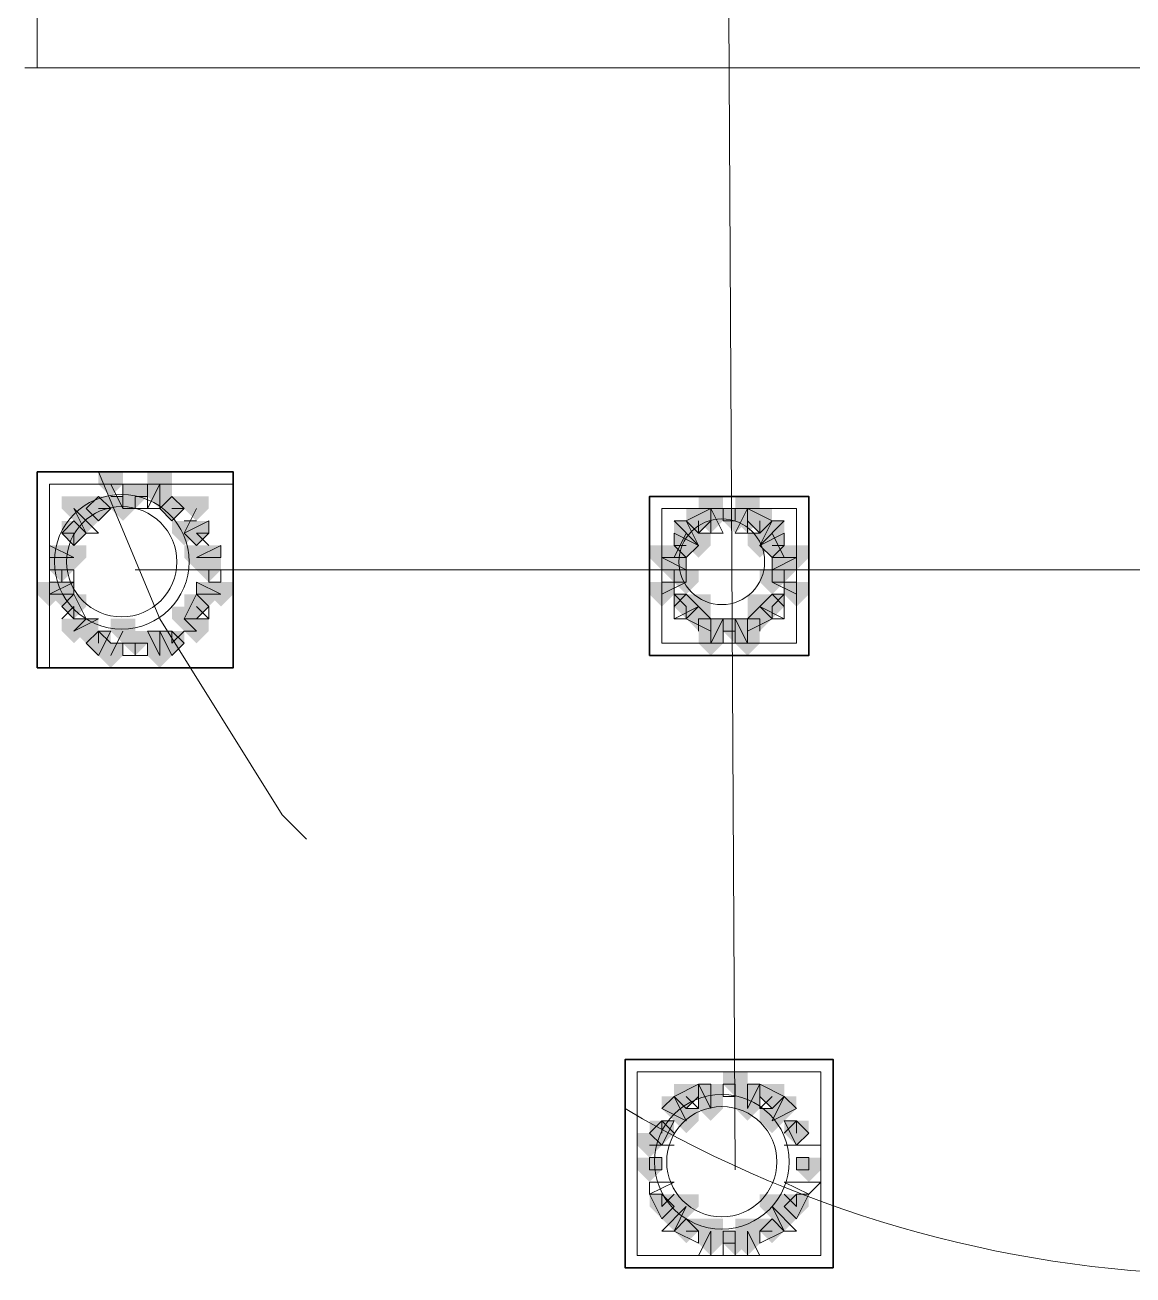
# Model space of a CAD drawing. Header units: millimetres. Extents: x 2315 to 4619, y 1334 to 1897.
# Drawn here: x 3718.02 to 3723.54, y 1548.68 to 1554.92 of the extents above; entities that cross this region are included whole.
import ezdxf

# ---------------------------------------------------------------- set-up
doc = ezdxf.new("R2010")
doc.units = ezdxf.units.MM
for name, color, linetype, true_color in [('PDF_10', 7, 'Continuous', 0x00b85c), ('PDF_AXIS', 7, 'Continuous', 0x00b85c), ('PDF_柱构件', 7, 'Continuous', 0x00b85c), ('PDF_转运站初步方案', 7, 'Continuous', 0x00b85c)]:
    doc.layers.add(name, color=color, linetype=linetype, true_color=true_color)
doc.layers.add('PDF_中心线层', color=1, linetype='Continuous')
doc.layers.add('PDF_粗实线层', color=7, linetype='Continuous')

msp = doc.modelspace()

# ---------------------------------------------------------------- hatches: boundary and pattern name
at = {"layer": 'PDF_10', "transparency": 33554559}
for points in [[(3718.5673, 1552.6298), (3718.5062, 1552.6298), (3718.5062, 1552.5687), (3718.5673, 1552.5076), (3718.6283, 1552.5687), (3718.6283, 1552.6298)], [(3718.5673, 1552.6298), (3718.5062, 1552.6298), (3718.5062, 1552.5687), (3718.5673, 1552.5076), (3718.6283, 1552.5687), (3718.6283, 1552.6298)], [(3718.384, 1552.5687), (3718.3229, 1552.5687), (3718.3229, 1552.5076), (3718.384, 1552.4466), (3718.4451, 1552.5076), (3718.4451, 1552.5687)], [(3718.384, 1552.5687), (3718.3229, 1552.5687), (3718.3229, 1552.5076), (3718.384, 1552.4466), (3718.4451, 1552.5076), (3718.4451, 1552.5687)], [(3718.384, 1552.5687), (3718.3229, 1552.5687), (3718.3229, 1552.5076), (3718.384, 1552.4466), (3718.4451, 1552.5076), (3718.4451, 1552.5687)], [(3718.7505, 1552.5687), (3718.6894, 1552.5687), (3718.6894, 1552.5076), (3718.7505, 1552.4466), (3718.8116, 1552.5076), (3718.8116, 1552.5687)], [(3718.7505, 1552.5687), (3718.6894, 1552.5687), (3718.6894, 1552.5076), (3718.7505, 1552.4466), (3718.8116, 1552.5076), (3718.8116, 1552.5687)], [(3718.7505, 1552.5687), (3718.6894, 1552.5687), (3718.6894, 1552.5076), (3718.7505, 1552.4466), (3718.8116, 1552.5076), (3718.8116, 1552.5687)], [(3721.377, 1552.5076), (3721.3159, 1552.5076), (3721.3159, 1552.4466), (3721.377, 1552.3855), (3721.4381, 1552.4466), (3721.4381, 1552.5076)], [(3721.377, 1552.5076), (3721.3159, 1552.5076), (3721.3159, 1552.4466), (3721.377, 1552.3855), (3721.4381, 1552.4466), (3721.4381, 1552.5076)], [(3721.5602, 1552.5076), (3721.4992, 1552.5076), (3721.4992, 1552.4466), (3721.5602, 1552.3855), (3721.6213, 1552.4466), (3721.6213, 1552.5076)], [(3721.5602, 1552.5076), (3721.4992, 1552.5076), (3721.4992, 1552.4466), (3721.5602, 1552.3855), (3721.6213, 1552.4466), (3721.6213, 1552.5076)], [(3721.6824, 1552.5076), (3721.6213, 1552.5076), (3721.6213, 1552.4466), (3721.6824, 1552.3855), (3721.7435, 1552.4466), (3721.7435, 1552.5076)], [(3721.6824, 1552.5076), (3721.6213, 1552.5076), (3721.6213, 1552.4466), (3721.6824, 1552.3855), (3721.7435, 1552.4466), (3721.7435, 1552.5076)], [(3718.2619, 1552.4466), (3718.2008, 1552.4466), (3718.2008, 1552.3855), (3718.2619, 1552.3244), (3718.3229, 1552.3855), (3718.3229, 1552.4466)], [(3718.2619, 1552.4466), (3718.2008, 1552.4466), (3718.2008, 1552.3855), (3718.2619, 1552.3244), (3718.3229, 1552.3855), (3718.3229, 1552.4466)], [(3718.8727, 1552.4466), (3718.8116, 1552.4466), (3718.8116, 1552.3855), (3718.8727, 1552.3244), (3718.9337, 1552.3855), (3718.9337, 1552.4466)], [(3718.8727, 1552.4466), (3718.8116, 1552.4466), (3718.8116, 1552.3855), (3718.8727, 1552.3244), (3718.9337, 1552.3855), (3718.9337, 1552.4466)], [(3721.3159, 1552.3855), (3721.2548, 1552.3855), (3721.2548, 1552.3244), (3721.3159, 1552.2633), (3721.377, 1552.3244), (3721.377, 1552.3855)], [(3721.3159, 1552.3855), (3721.2548, 1552.3855), (3721.2548, 1552.3244), (3721.3159, 1552.2633), (3721.377, 1552.3244), (3721.377, 1552.3855)], [(3721.7435, 1552.3855), (3721.6824, 1552.3855), (3721.6824, 1552.3244), (3721.7435, 1552.2633), (3721.8046, 1552.3244), (3721.8046, 1552.3855)], [(3721.7435, 1552.3855), (3721.6824, 1552.3855), (3721.6824, 1552.3244), (3721.7435, 1552.2633), (3721.8046, 1552.3244), (3721.8046, 1552.3855)], [(3718.2008, 1552.2633), (3718.1397, 1552.2633), (3718.1397, 1552.2022), (3718.2008, 1552.1412), (3718.2619, 1552.2022), (3718.2619, 1552.2633)], [(3718.2008, 1552.2633), (3718.1397, 1552.2633), (3718.1397, 1552.2022), (3718.2008, 1552.1412), (3718.2619, 1552.2022), (3718.2619, 1552.2633)], [(3718.2008, 1552.2633), (3718.1397, 1552.2633), (3718.1397, 1552.2022), (3718.2008, 1552.1412), (3718.2619, 1552.2022), (3718.2619, 1552.2633)], [(3718.9337, 1552.2633), (3718.8727, 1552.2633), (3718.8727, 1552.2022), (3718.9337, 1552.1412), (3718.9948, 1552.2022), (3718.9948, 1552.2633)], [(3718.9337, 1552.2633), (3718.8727, 1552.2633), (3718.8727, 1552.2022), (3718.9337, 1552.1412), (3718.9948, 1552.2022), (3718.9948, 1552.2633)], [(3721.2548, 1552.2633), (3721.1938, 1552.2633), (3721.1938, 1552.2022), (3721.2548, 1552.1412), (3721.3159, 1552.2022), (3721.3159, 1552.2633)], [(3721.2548, 1552.2633), (3721.1938, 1552.2633), (3721.1938, 1552.2022), (3721.2548, 1552.1412), (3721.3159, 1552.2022), (3721.3159, 1552.2633)], [(3721.2548, 1552.2633), (3721.1938, 1552.2633), (3721.1938, 1552.2022), (3721.2548, 1552.1412), (3721.3159, 1552.2022), (3721.3159, 1552.2633)], [(3721.8046, 1552.2633), (3721.7435, 1552.2633), (3721.7435, 1552.2022), (3721.8046, 1552.1412), (3721.8656, 1552.2022), (3721.8656, 1552.2633)], [(3721.8046, 1552.2633), (3721.7435, 1552.2633), (3721.7435, 1552.2022), (3721.8046, 1552.1412), (3721.8656, 1552.2022), (3721.8656, 1552.2633)], [(3721.8046, 1552.2633), (3721.7435, 1552.2633), (3721.7435, 1552.2022), (3721.8046, 1552.1412), (3721.8656, 1552.2022), (3721.8656, 1552.2633)], [(3718.2619, 1552.0801), (3718.2008, 1552.0801), (3718.2008, 1552.019), (3718.2619, 1551.9579), (3718.3229, 1552.019), (3718.3229, 1552.0801)], [(3718.2619, 1552.0801), (3718.2008, 1552.0801), (3718.2008, 1552.019), (3718.2619, 1551.9579), (3718.3229, 1552.019), (3718.3229, 1552.0801)], [(3718.8727, 1552.0801), (3718.8116, 1552.0801), (3718.8116, 1552.019), (3718.8727, 1551.9579), (3718.9337, 1552.019), (3718.9337, 1552.0801)], [(3718.8727, 1552.0801), (3718.8116, 1552.0801), (3718.8116, 1552.019), (3718.8727, 1551.9579), (3718.9337, 1552.019), (3718.9337, 1552.0801)], [(3721.3159, 1552.0801), (3721.2548, 1552.0801), (3721.2548, 1552.019), (3721.3159, 1551.9579), (3721.377, 1552.019), (3721.377, 1552.0801)], [(3721.3159, 1552.0801), (3721.2548, 1552.0801), (3721.2548, 1552.019), (3721.3159, 1551.9579), (3721.377, 1552.019), (3721.377, 1552.0801)], [(3721.7435, 1552.0801), (3721.6824, 1552.0801), (3721.6824, 1552.019), (3721.7435, 1551.9579), (3721.8046, 1552.019), (3721.8046, 1552.0801)], [(3721.7435, 1552.0801), (3721.6824, 1552.0801), (3721.6824, 1552.019), (3721.7435, 1551.9579), (3721.8046, 1552.019), (3721.8046, 1552.0801)], [(3721.377, 1552.019), (3721.3159, 1552.019), (3721.3159, 1551.9579), (3721.377, 1551.8968), (3721.4381, 1551.9579), (3721.4381, 1552.019)], [(3721.377, 1552.019), (3721.3159, 1552.019), (3721.3159, 1551.9579), (3721.377, 1551.8968), (3721.4381, 1551.9579), (3721.4381, 1552.019)], [(3721.6824, 1552.019), (3721.6213, 1552.019), (3721.6213, 1551.9579), (3721.6824, 1551.8968), (3721.7435, 1551.9579), (3721.7435, 1552.019)], [(3721.6824, 1552.019), (3721.6213, 1552.019), (3721.6213, 1551.9579), (3721.6824, 1551.8968), (3721.7435, 1551.9579), (3721.7435, 1552.019)], [(3721.5602, 1551.9579), (3721.4992, 1551.9579), (3721.4992, 1551.8968), (3721.5602, 1551.8357), (3721.6213, 1551.8968), (3721.6213, 1551.9579)], [(3721.5602, 1551.9579), (3721.4992, 1551.9579), (3721.4992, 1551.8968), (3721.5602, 1551.8357), (3721.6213, 1551.8968), (3721.6213, 1551.9579)], [(3718.384, 1551.8968), (3718.3229, 1551.8968), (3718.3229, 1551.8357), (3718.384, 1551.7747), (3718.4451, 1551.8357), (3718.4451, 1551.8968)], [(3718.384, 1551.8968), (3718.3229, 1551.8968), (3718.3229, 1551.8357), (3718.384, 1551.7747), (3718.4451, 1551.8357), (3718.4451, 1551.8968)], [(3718.5673, 1551.8968), (3718.5062, 1551.8968), (3718.5062, 1551.8357), (3718.5673, 1551.7747), (3718.6283, 1551.8357), (3718.6283, 1551.8968)], [(3718.5673, 1551.8968), (3718.5062, 1551.8968), (3718.5062, 1551.8357), (3718.5673, 1551.7747), (3718.6283, 1551.8357), (3718.6283, 1551.8968)], [(3718.7505, 1551.8968), (3718.6894, 1551.8968), (3718.6894, 1551.8357), (3718.7505, 1551.7747), (3718.8116, 1551.8357), (3718.8116, 1551.8968)], [(3718.7505, 1551.8968), (3718.6894, 1551.8968), (3718.6894, 1551.8357), (3718.7505, 1551.7747), (3718.8116, 1551.8357), (3718.8116, 1551.8968)], [(3721.5602, 1549.6979), (3721.4992, 1549.6979), (3721.4992, 1549.6368), (3721.5602, 1549.5757), (3721.6213, 1549.6368), (3721.6213, 1549.6979)], [(3721.5602, 1549.6979), (3721.4992, 1549.6979), (3721.4992, 1549.6368), (3721.5602, 1549.5757), (3721.6213, 1549.6368), (3721.6213, 1549.6979)], [(3721.3159, 1549.6368), (3721.2548, 1549.6368), (3721.2548, 1549.5757), (3721.3159, 1549.5147), (3721.377, 1549.5757), (3721.377, 1549.6368)], [(3721.3159, 1549.6368), (3721.2548, 1549.6368), (3721.2548, 1549.5757), (3721.3159, 1549.5147), (3721.377, 1549.5757), (3721.377, 1549.6368)], [(3721.7435, 1549.6368), (3721.6824, 1549.6368), (3721.6824, 1549.5757), (3721.7435, 1549.5147), (3721.8046, 1549.5757), (3721.8046, 1549.6368)], [(3721.7435, 1549.6368), (3721.6824, 1549.6368), (3721.6824, 1549.5757), (3721.7435, 1549.5147), (3721.8046, 1549.5757), (3721.8046, 1549.6368)], [(3721.1938, 1549.4536), (3721.1327, 1549.4536), (3721.1327, 1549.3925), (3721.1938, 1549.3314), (3721.2548, 1549.3925), (3721.2548, 1549.4536)], [(3721.1938, 1549.4536), (3721.1327, 1549.4536), (3721.1327, 1549.3925), (3721.1938, 1549.3314), (3721.2548, 1549.3925), (3721.2548, 1549.4536)], [(3721.8656, 1549.4536), (3721.8046, 1549.4536), (3721.8046, 1549.3925), (3721.8656, 1549.3314), (3721.9267, 1549.3925), (3721.9267, 1549.4536)], [(3721.8656, 1549.4536), (3721.8046, 1549.4536), (3721.8046, 1549.3925), (3721.8656, 1549.3314), (3721.9267, 1549.3925), (3721.9267, 1549.4536)], [(3721.1327, 1549.2703), (3721.0716, 1549.2703), (3721.0716, 1549.2093), (3721.1327, 1549.1482), (3721.1938, 1549.2093), (3721.1938, 1549.2703)], [(3721.1327, 1549.2703), (3721.0716, 1549.2703), (3721.0716, 1549.2093), (3721.1327, 1549.1482), (3721.1938, 1549.2093), (3721.1938, 1549.2703)], [(3721.9267, 1549.2703), (3721.8656, 1549.2703), (3721.8656, 1549.2093), (3721.9267, 1549.1482), (3721.9878, 1549.2093), (3721.9878, 1549.2703)], [(3721.9267, 1549.2703), (3721.8656, 1549.2703), (3721.8656, 1549.2093), (3721.9267, 1549.1482), (3721.9878, 1549.2093), (3721.9878, 1549.2703)], [(3721.1938, 1549.0871), (3721.1327, 1549.0871), (3721.1327, 1549.026), (3721.1938, 1548.9649), (3721.2548, 1549.026), (3721.2548, 1549.0871)], [(3721.1938, 1549.0871), (3721.1327, 1549.0871), (3721.1327, 1549.026), (3721.1938, 1548.9649), (3721.2548, 1549.026), (3721.2548, 1549.0871)], [(3721.8656, 1549.0871), (3721.8046, 1549.0871), (3721.8046, 1549.026), (3721.8656, 1548.9649), (3721.9267, 1549.026), (3721.9267, 1549.0871)], [(3721.8656, 1549.0871), (3721.8046, 1549.0871), (3721.8046, 1549.026), (3721.8656, 1548.9649), (3721.9267, 1549.026), (3721.9267, 1549.0871)], [(3721.3159, 1548.9649), (3721.2548, 1548.9649), (3721.2548, 1548.9039), (3721.3159, 1548.8428), (3721.377, 1548.9039), (3721.377, 1548.9649)], [(3721.3159, 1548.9649), (3721.2548, 1548.9649), (3721.2548, 1548.9039), (3721.3159, 1548.8428), (3721.377, 1548.9039), (3721.377, 1548.9649)], [(3721.7435, 1548.9649), (3721.6824, 1548.9649), (3721.6824, 1548.9039), (3721.7435, 1548.8428), (3721.8046, 1548.9039), (3721.8046, 1548.9649)], [(3721.7435, 1548.9649), (3721.6824, 1548.9649), (3721.6824, 1548.9039), (3721.7435, 1548.8428), (3721.8046, 1548.9039), (3721.8046, 1548.9649)], [(3721.5602, 1548.9039), (3721.4992, 1548.9039), (3721.4992, 1548.8428), (3721.5602, 1548.7817), (3721.6213, 1548.8428), (3721.6213, 1548.9039)], [(3721.5602, 1548.9039), (3721.4992, 1548.9039), (3721.4992, 1548.8428), (3721.5602, 1548.7817), (3721.6213, 1548.8428), (3721.6213, 1548.9039)]]:
    msp.add_hatch(color=6, dxfattribs=at).paths.add_polyline_path(points)
at = {"layer": 'PDF_柱构件', "transparency": 33554559}
for points in [[(3718.4451, 1552.6909), (3718.384, 1552.6909), (3718.384, 1552.6298), (3718.4451, 1552.5687), (3718.5062, 1552.6298), (3718.5062, 1552.6909)], [(3718.6894, 1552.6909), (3718.6283, 1552.6909), (3718.6283, 1552.6298), (3718.6894, 1552.5687), (3718.7505, 1552.6298), (3718.7505, 1552.6909)], [(3718.6894, 1552.6298), (3718.6283, 1552.6298), (3718.6283, 1552.5687), (3718.6894, 1552.5076), (3718.7505, 1552.5687), (3718.7505, 1552.6298)], [(3718.2619, 1552.5687), (3718.2008, 1552.5687), (3718.2008, 1552.5076), (3718.2619, 1552.4466), (3718.3229, 1552.5076), (3718.3229, 1552.5687)], [(3718.5062, 1552.5687), (3718.4451, 1552.5687), (3718.4451, 1552.5076), (3718.5062, 1552.4466), (3718.5673, 1552.5076), (3718.5673, 1552.5687)], [(3718.8727, 1552.5687), (3718.8116, 1552.5687), (3718.8116, 1552.5076), (3718.8727, 1552.4466), (3718.9337, 1552.5076), (3718.9337, 1552.5687)], [(3721.4381, 1552.5687), (3721.377, 1552.5687), (3721.377, 1552.5076), (3721.4381, 1552.4466), (3721.4992, 1552.5076), (3721.4992, 1552.5687)], [(3721.6213, 1552.5687), (3721.5602, 1552.5687), (3721.5602, 1552.5076), (3721.6213, 1552.4466), (3721.6824, 1552.5076), (3721.6824, 1552.5687)], [(3718.3229, 1552.5076), (3718.2619, 1552.5076), (3718.2619, 1552.4466), (3718.3229, 1552.3855), (3718.384, 1552.4466), (3718.384, 1552.5076)], [(3721.4381, 1552.5076), (3721.377, 1552.5076), (3721.377, 1552.4466), (3721.4381, 1552.3855), (3721.4992, 1552.4466), (3721.4992, 1552.5076)], [(3721.6213, 1552.5076), (3721.5602, 1552.5076), (3721.5602, 1552.4466), (3721.6213, 1552.3855), (3721.6824, 1552.4466), (3721.6824, 1552.5076)], [(3718.8116, 1552.4466), (3718.7505, 1552.4466), (3718.7505, 1552.3855), (3718.8116, 1552.3244), (3718.8727, 1552.3855), (3718.8727, 1552.4466)], [(3721.3159, 1552.4466), (3721.2548, 1552.4466), (3721.2548, 1552.3855), (3721.3159, 1552.3244), (3721.377, 1552.3855), (3721.377, 1552.4466)], [(3721.7435, 1552.4466), (3721.6824, 1552.4466), (3721.6824, 1552.3855), (3721.7435, 1552.3244), (3721.8046, 1552.3855), (3721.8046, 1552.4466)], [(3721.377, 1552.3855), (3721.3159, 1552.3855), (3721.3159, 1552.3244), (3721.377, 1552.2633), (3721.4381, 1552.3244), (3721.4381, 1552.3855)], [(3721.6824, 1552.3855), (3721.6213, 1552.3855), (3721.6213, 1552.3244), (3721.6824, 1552.2633), (3721.7435, 1552.3244), (3721.7435, 1552.3855)], [(3718.2008, 1552.3244), (3718.1397, 1552.3244), (3718.1397, 1552.2633), (3718.2008, 1552.2022), (3718.2619, 1552.2633), (3718.2619, 1552.3244)], [(3718.2619, 1552.3244), (3718.2008, 1552.3244), (3718.2008, 1552.2633), (3718.2619, 1552.2022), (3718.3229, 1552.2633), (3718.3229, 1552.3244)], [(3718.8727, 1552.3244), (3718.8116, 1552.3244), (3718.8116, 1552.2633), (3718.8727, 1552.2022), (3718.9337, 1552.2633), (3718.9337, 1552.3244)], [(3718.9337, 1552.3244), (3718.8727, 1552.3244), (3718.8727, 1552.2633), (3718.9337, 1552.2022), (3718.9948, 1552.2633), (3718.9948, 1552.3244)], [(3721.1938, 1552.3244), (3721.1327, 1552.3244), (3721.1327, 1552.2633), (3721.1938, 1552.2022), (3721.2548, 1552.2633), (3721.2548, 1552.3244)], [(3721.2548, 1552.3244), (3721.1938, 1552.3244), (3721.1938, 1552.2633), (3721.2548, 1552.2022), (3721.3159, 1552.2633), (3721.3159, 1552.3244)], [(3721.8046, 1552.3244), (3721.7435, 1552.3244), (3721.7435, 1552.2633), (3721.8046, 1552.2022), (3721.8656, 1552.2633), (3721.8656, 1552.3244)], [(3721.8656, 1552.3244), (3721.8046, 1552.3244), (3721.8046, 1552.2633), (3721.8656, 1552.2022), (3721.9267, 1552.2633), (3721.9267, 1552.3244)], [(3721.3159, 1552.2022), (3721.2548, 1552.2022), (3721.2548, 1552.1412), (3721.3159, 1552.0801), (3721.377, 1552.1412), (3721.377, 1552.2022)], [(3721.7435, 1552.2022), (3721.6824, 1552.2022), (3721.6824, 1552.1412), (3721.7435, 1552.0801), (3721.8046, 1552.1412), (3721.8046, 1552.2022)], [(3718.1397, 1552.1412), (3718.0786, 1552.1412), (3718.0786, 1552.0801), (3718.1397, 1552.019), (3718.2008, 1552.0801), (3718.2008, 1552.1412)], [(3718.2008, 1552.1412), (3718.1397, 1552.1412), (3718.1397, 1552.0801), (3718.2008, 1552.019), (3718.2619, 1552.0801), (3718.2619, 1552.1412)], [(3718.9337, 1552.1412), (3718.8727, 1552.1412), (3718.8727, 1552.0801), (3718.9337, 1552.019), (3718.9948, 1552.0801), (3718.9948, 1552.1412)], [(3718.9948, 1552.1412), (3718.9337, 1552.1412), (3718.9337, 1552.0801), (3718.9948, 1552.019), (3719.0559, 1552.0801), (3719.0559, 1552.1412)], [(3721.1938, 1552.1412), (3721.1327, 1552.1412), (3721.1327, 1552.0801), (3721.1938, 1552.019), (3721.2548, 1552.0801), (3721.2548, 1552.1412)], [(3721.8656, 1552.1412), (3721.8046, 1552.1412), (3721.8046, 1552.0801), (3721.8656, 1552.019), (3721.9267, 1552.0801), (3721.9267, 1552.1412)], [(3721.377, 1552.0801), (3721.3159, 1552.0801), (3721.3159, 1552.019), (3721.377, 1551.9579), (3721.4381, 1552.019), (3721.4381, 1552.0801)], [(3721.6824, 1552.0801), (3721.6213, 1552.0801), (3721.6213, 1552.019), (3721.6824, 1551.9579), (3721.7435, 1552.019), (3721.7435, 1552.0801)], [(3718.8116, 1552.019), (3718.7505, 1552.019), (3718.7505, 1551.9579), (3718.8116, 1551.8968), (3718.8727, 1551.9579), (3718.8727, 1552.019)], [(3718.2619, 1551.9579), (3718.2008, 1551.9579), (3718.2008, 1551.8968), (3718.2619, 1551.8357), (3718.3229, 1551.8968), (3718.3229, 1551.9579)], [(3718.3229, 1551.9579), (3718.2619, 1551.9579), (3718.2619, 1551.8968), (3718.3229, 1551.8357), (3718.384, 1551.8968), (3718.384, 1551.9579)], [(3718.5062, 1551.9579), (3718.4451, 1551.9579), (3718.4451, 1551.8968), (3718.5062, 1551.8357), (3718.5673, 1551.8968), (3718.5673, 1551.9579)], [(3718.8727, 1551.9579), (3718.8116, 1551.9579), (3718.8116, 1551.8968), (3718.8727, 1551.8357), (3718.9337, 1551.8968), (3718.9337, 1551.9579)], [(3721.4381, 1551.9579), (3721.377, 1551.9579), (3721.377, 1551.8968), (3721.4381, 1551.8357), (3721.4992, 1551.8968), (3721.4992, 1551.9579)], [(3721.6213, 1551.9579), (3721.5602, 1551.9579), (3721.5602, 1551.8968), (3721.6213, 1551.8357), (3721.6824, 1551.8968), (3721.6824, 1551.9579)], [(3718.6894, 1551.8968), (3718.6283, 1551.8968), (3718.6283, 1551.8357), (3718.6894, 1551.7747), (3718.7505, 1551.8357), (3718.7505, 1551.8968)], [(3721.4381, 1551.8968), (3721.377, 1551.8968), (3721.377, 1551.8357), (3721.4381, 1551.7747), (3721.4992, 1551.8357), (3721.4992, 1551.8968)], [(3721.6213, 1551.8968), (3721.5602, 1551.8968), (3721.5602, 1551.8357), (3721.6213, 1551.7747), (3721.6824, 1551.8357), (3721.6824, 1551.8968)], [(3718.4451, 1551.8357), (3718.384, 1551.8357), (3718.384, 1551.7747), (3718.4451, 1551.7136), (3718.5062, 1551.7747), (3718.5062, 1551.8357)], [(3718.6894, 1551.8357), (3718.6283, 1551.8357), (3718.6283, 1551.7747), (3718.6894, 1551.7136), (3718.7505, 1551.7747), (3718.7505, 1551.8357)], [(3721.4381, 1549.6368), (3721.377, 1549.6368), (3721.377, 1549.5757), (3721.4381, 1549.5147), (3721.4992, 1549.5757), (3721.4992, 1549.6368)], [(3721.6213, 1549.6368), (3721.5602, 1549.6368), (3721.5602, 1549.5757), (3721.6213, 1549.5147), (3721.6824, 1549.5757), (3721.6824, 1549.6368)], [(3721.2548, 1549.5757), (3721.1938, 1549.5757), (3721.1938, 1549.5147), (3721.2548, 1549.4536), (3721.3159, 1549.5147), (3721.3159, 1549.5757)], [(3721.4381, 1549.5757), (3721.377, 1549.5757), (3721.377, 1549.5147), (3721.4381, 1549.4536), (3721.4992, 1549.5147), (3721.4992, 1549.5757)], [(3721.6213, 1549.5757), (3721.5602, 1549.5757), (3721.5602, 1549.5147), (3721.6213, 1549.4536), (3721.6824, 1549.5147), (3721.6824, 1549.5757)], [(3721.8046, 1549.5757), (3721.7435, 1549.5757), (3721.7435, 1549.5147), (3721.8046, 1549.4536), (3721.8656, 1549.5147), (3721.8656, 1549.5757)], [(3721.3159, 1549.5147), (3721.2548, 1549.5147), (3721.2548, 1549.4536), (3721.3159, 1549.3925), (3721.377, 1549.4536), (3721.377, 1549.5147)], [(3721.7435, 1549.5147), (3721.6824, 1549.5147), (3721.6824, 1549.4536), (3721.7435, 1549.3925), (3721.8046, 1549.4536), (3721.8046, 1549.5147)], [(3721.1327, 1549.3925), (3721.0716, 1549.3925), (3721.0716, 1549.3314), (3721.1327, 1549.2703), (3721.1938, 1549.3314), (3721.1938, 1549.3925)], [(3721.3159, 1549.0871), (3721.2548, 1549.0871), (3721.2548, 1549.026), (3721.3159, 1548.9649), (3721.377, 1549.026), (3721.377, 1549.0871)], [(3721.7435, 1549.0871), (3721.6824, 1549.0871), (3721.6824, 1549.026), (3721.7435, 1548.9649), (3721.8046, 1549.026), (3721.8046, 1549.0871)], [(3721.2548, 1549.026), (3721.1938, 1549.026), (3721.1938, 1548.9649), (3721.2548, 1548.9039), (3721.3159, 1548.9649), (3721.3159, 1549.026)], [(3721.8046, 1549.026), (3721.7435, 1549.026), (3721.7435, 1548.9649), (3721.8046, 1548.9039), (3721.8656, 1548.9649), (3721.8656, 1549.026)], [(3721.4381, 1548.9649), (3721.377, 1548.9649), (3721.377, 1548.9039), (3721.4381, 1548.8428), (3721.4992, 1548.9039), (3721.4992, 1548.9649)], [(3721.6213, 1548.9649), (3721.5602, 1548.9649), (3721.5602, 1548.9039), (3721.6213, 1548.8428), (3721.6824, 1548.9039), (3721.6824, 1548.9649)], [(3721.4381, 1548.9039), (3721.377, 1548.9039), (3721.377, 1548.8428), (3721.4381, 1548.7817), (3721.4992, 1548.8428), (3721.4992, 1548.9039)], [(3721.6213, 1548.9039), (3721.5602, 1548.9039), (3721.5602, 1548.8428), (3721.6213, 1548.7817), (3721.6824, 1548.8428), (3721.6824, 1548.9039)]]:
    msp.add_hatch(color=6, dxfattribs=at).paths.add_polyline_path(points)
at = {"layer": 'PDF_转运站初步方案', "transparency": 33554559}
for points in [[(3718.5673, 1552.6298), (3718.5062, 1552.6298), (3718.5062, 1552.5687), (3718.5673, 1552.5076), (3718.6283, 1552.5687), (3718.6283, 1552.6298)], [(3718.5673, 1552.6298), (3718.5062, 1552.6298), (3718.5062, 1552.5687), (3718.5673, 1552.5076), (3718.6283, 1552.5687), (3718.6283, 1552.6298)], [(3718.384, 1552.5687), (3718.3229, 1552.5687), (3718.3229, 1552.5076), (3718.384, 1552.4466), (3718.4451, 1552.5076), (3718.4451, 1552.5687)], [(3718.384, 1552.5687), (3718.3229, 1552.5687), (3718.3229, 1552.5076), (3718.384, 1552.4466), (3718.4451, 1552.5076), (3718.4451, 1552.5687)], [(3718.7505, 1552.5687), (3718.6894, 1552.5687), (3718.6894, 1552.5076), (3718.7505, 1552.4466), (3718.8116, 1552.5076), (3718.8116, 1552.5687)], [(3718.7505, 1552.5687), (3718.6894, 1552.5687), (3718.6894, 1552.5076), (3718.7505, 1552.4466), (3718.8116, 1552.5076), (3718.8116, 1552.5687)], [(3721.377, 1552.5076), (3721.3159, 1552.5076), (3721.3159, 1552.4466), (3721.377, 1552.3855), (3721.4381, 1552.4466), (3721.4381, 1552.5076)], [(3721.377, 1552.5076), (3721.3159, 1552.5076), (3721.3159, 1552.4466), (3721.377, 1552.3855), (3721.4381, 1552.4466), (3721.4381, 1552.5076)], [(3721.5602, 1552.5076), (3721.4992, 1552.5076), (3721.4992, 1552.4466), (3721.5602, 1552.3855), (3721.6213, 1552.4466), (3721.6213, 1552.5076)], [(3721.5602, 1552.5076), (3721.4992, 1552.5076), (3721.4992, 1552.4466), (3721.5602, 1552.3855), (3721.6213, 1552.4466), (3721.6213, 1552.5076)], [(3721.6824, 1552.5076), (3721.6213, 1552.5076), (3721.6213, 1552.4466), (3721.6824, 1552.3855), (3721.7435, 1552.4466), (3721.7435, 1552.5076)], [(3721.6824, 1552.5076), (3721.6213, 1552.5076), (3721.6213, 1552.4466), (3721.6824, 1552.3855), (3721.7435, 1552.4466), (3721.7435, 1552.5076)], [(3718.2619, 1552.4466), (3718.2008, 1552.4466), (3718.2008, 1552.3855), (3718.2619, 1552.3244), (3718.3229, 1552.3855), (3718.3229, 1552.4466)], [(3718.2619, 1552.4466), (3718.2008, 1552.4466), (3718.2008, 1552.3855), (3718.2619, 1552.3244), (3718.3229, 1552.3855), (3718.3229, 1552.4466)], [(3718.8727, 1552.4466), (3718.8116, 1552.4466), (3718.8116, 1552.3855), (3718.8727, 1552.3244), (3718.9337, 1552.3855), (3718.9337, 1552.4466)], [(3718.8727, 1552.4466), (3718.8116, 1552.4466), (3718.8116, 1552.3855), (3718.8727, 1552.3244), (3718.9337, 1552.3855), (3718.9337, 1552.4466)], [(3721.3159, 1552.3855), (3721.2548, 1552.3855), (3721.2548, 1552.3244), (3721.3159, 1552.2633), (3721.377, 1552.3244), (3721.377, 1552.3855)], [(3721.3159, 1552.3855), (3721.2548, 1552.3855), (3721.2548, 1552.3244), (3721.3159, 1552.2633), (3721.377, 1552.3244), (3721.377, 1552.3855)], [(3721.7435, 1552.3855), (3721.6824, 1552.3855), (3721.6824, 1552.3244), (3721.7435, 1552.2633), (3721.8046, 1552.3244), (3721.8046, 1552.3855)], [(3721.7435, 1552.3855), (3721.6824, 1552.3855), (3721.6824, 1552.3244), (3721.7435, 1552.2633), (3721.8046, 1552.3244), (3721.8046, 1552.3855)], [(3718.2008, 1552.2633), (3718.1397, 1552.2633), (3718.1397, 1552.2022), (3718.2008, 1552.1412), (3718.2619, 1552.2022), (3718.2619, 1552.2633)], [(3718.2008, 1552.2633), (3718.1397, 1552.2633), (3718.1397, 1552.2022), (3718.2008, 1552.1412), (3718.2619, 1552.2022), (3718.2619, 1552.2633)], [(3718.9337, 1552.2633), (3718.8727, 1552.2633), (3718.8727, 1552.2022), (3718.9337, 1552.1412), (3718.9948, 1552.2022), (3718.9948, 1552.2633)], [(3718.9337, 1552.2633), (3718.8727, 1552.2633), (3718.8727, 1552.2022), (3718.9337, 1552.1412), (3718.9948, 1552.2022), (3718.9948, 1552.2633)], [(3721.2548, 1552.2633), (3721.1938, 1552.2633), (3721.1938, 1552.2022), (3721.2548, 1552.1412), (3721.3159, 1552.2022), (3721.3159, 1552.2633)], [(3721.2548, 1552.2633), (3721.1938, 1552.2633), (3721.1938, 1552.2022), (3721.2548, 1552.1412), (3721.3159, 1552.2022), (3721.3159, 1552.2633)], [(3721.8046, 1552.2633), (3721.7435, 1552.2633), (3721.7435, 1552.2022), (3721.8046, 1552.1412), (3721.8656, 1552.2022), (3721.8656, 1552.2633)], [(3721.8046, 1552.2633), (3721.7435, 1552.2633), (3721.7435, 1552.2022), (3721.8046, 1552.1412), (3721.8656, 1552.2022), (3721.8656, 1552.2633)], [(3718.2619, 1552.0801), (3718.2008, 1552.0801), (3718.2008, 1552.019), (3718.2619, 1551.9579), (3718.3229, 1552.019), (3718.3229, 1552.0801)], [(3718.2619, 1552.0801), (3718.2008, 1552.0801), (3718.2008, 1552.019), (3718.2619, 1551.9579), (3718.3229, 1552.019), (3718.3229, 1552.0801)], [(3718.8727, 1552.0801), (3718.8116, 1552.0801), (3718.8116, 1552.019), (3718.8727, 1551.9579), (3718.9337, 1552.019), (3718.9337, 1552.0801)], [(3718.8727, 1552.0801), (3718.8116, 1552.0801), (3718.8116, 1552.019), (3718.8727, 1551.9579), (3718.9337, 1552.019), (3718.9337, 1552.0801)], [(3721.3159, 1552.0801), (3721.2548, 1552.0801), (3721.2548, 1552.019), (3721.3159, 1551.9579), (3721.377, 1552.019), (3721.377, 1552.0801)], [(3721.3159, 1552.0801), (3721.2548, 1552.0801), (3721.2548, 1552.019), (3721.3159, 1551.9579), (3721.377, 1552.019), (3721.377, 1552.0801)], [(3721.7435, 1552.0801), (3721.6824, 1552.0801), (3721.6824, 1552.019), (3721.7435, 1551.9579), (3721.8046, 1552.019), (3721.8046, 1552.0801)], [(3721.7435, 1552.0801), (3721.6824, 1552.0801), (3721.6824, 1552.019), (3721.7435, 1551.9579), (3721.8046, 1552.019), (3721.8046, 1552.0801)], [(3721.377, 1552.019), (3721.3159, 1552.019), (3721.3159, 1551.9579), (3721.377, 1551.8968), (3721.4381, 1551.9579), (3721.4381, 1552.019)], [(3721.377, 1552.019), (3721.3159, 1552.019), (3721.3159, 1551.9579), (3721.377, 1551.8968), (3721.4381, 1551.9579), (3721.4381, 1552.019)], [(3721.6824, 1552.019), (3721.6213, 1552.019), (3721.6213, 1551.9579), (3721.6824, 1551.8968), (3721.7435, 1551.9579), (3721.7435, 1552.019)], [(3721.6824, 1552.019), (3721.6213, 1552.019), (3721.6213, 1551.9579), (3721.6824, 1551.8968), (3721.7435, 1551.9579), (3721.7435, 1552.019)], [(3721.5602, 1551.9579), (3721.4992, 1551.9579), (3721.4992, 1551.8968), (3721.5602, 1551.8357), (3721.6213, 1551.8968), (3721.6213, 1551.9579)], [(3721.5602, 1551.9579), (3721.4992, 1551.9579), (3721.4992, 1551.8968), (3721.5602, 1551.8357), (3721.6213, 1551.8968), (3721.6213, 1551.9579)], [(3718.384, 1551.8968), (3718.3229, 1551.8968), (3718.3229, 1551.8357), (3718.384, 1551.7747), (3718.4451, 1551.8357), (3718.4451, 1551.8968)], [(3718.384, 1551.8968), (3718.3229, 1551.8968), (3718.3229, 1551.8357), (3718.384, 1551.7747), (3718.4451, 1551.8357), (3718.4451, 1551.8968)], [(3718.5673, 1551.8968), (3718.5062, 1551.8968), (3718.5062, 1551.8357), (3718.5673, 1551.7747), (3718.6283, 1551.8357), (3718.6283, 1551.8968)], [(3718.5673, 1551.8968), (3718.5062, 1551.8968), (3718.5062, 1551.8357), (3718.5673, 1551.7747), (3718.6283, 1551.8357), (3718.6283, 1551.8968)], [(3718.7505, 1551.8968), (3718.6894, 1551.8968), (3718.6894, 1551.8357), (3718.7505, 1551.7747), (3718.8116, 1551.8357), (3718.8116, 1551.8968)], [(3718.7505, 1551.8968), (3718.6894, 1551.8968), (3718.6894, 1551.8357), (3718.7505, 1551.7747), (3718.8116, 1551.8357), (3718.8116, 1551.8968)], [(3721.5602, 1549.6979), (3721.4992, 1549.6979), (3721.4992, 1549.6368), (3721.5602, 1549.5757), (3721.6213, 1549.6368), (3721.6213, 1549.6979)], [(3721.5602, 1549.6979), (3721.4992, 1549.6979), (3721.4992, 1549.6368), (3721.5602, 1549.5757), (3721.6213, 1549.6368), (3721.6213, 1549.6979)], [(3721.3159, 1549.6368), (3721.2548, 1549.6368), (3721.2548, 1549.5757), (3721.3159, 1549.5147), (3721.377, 1549.5757), (3721.377, 1549.6368)], [(3721.3159, 1549.6368), (3721.2548, 1549.6368), (3721.2548, 1549.5757), (3721.3159, 1549.5147), (3721.377, 1549.5757), (3721.377, 1549.6368)], [(3721.7435, 1549.6368), (3721.6824, 1549.6368), (3721.6824, 1549.5757), (3721.7435, 1549.5147), (3721.8046, 1549.5757), (3721.8046, 1549.6368)], [(3721.7435, 1549.6368), (3721.6824, 1549.6368), (3721.6824, 1549.5757), (3721.7435, 1549.5147), (3721.8046, 1549.5757), (3721.8046, 1549.6368)], [(3721.1938, 1549.4536), (3721.1327, 1549.4536), (3721.1327, 1549.3925), (3721.1938, 1549.3314), (3721.2548, 1549.3925), (3721.2548, 1549.4536)], [(3721.1938, 1549.4536), (3721.1327, 1549.4536), (3721.1327, 1549.3925), (3721.1938, 1549.3314), (3721.2548, 1549.3925), (3721.2548, 1549.4536)], [(3721.8656, 1549.4536), (3721.8046, 1549.4536), (3721.8046, 1549.3925), (3721.8656, 1549.3314), (3721.9267, 1549.3925), (3721.9267, 1549.4536)], [(3721.8656, 1549.4536), (3721.8046, 1549.4536), (3721.8046, 1549.3925), (3721.8656, 1549.3314), (3721.9267, 1549.3925), (3721.9267, 1549.4536)], [(3721.1327, 1549.2703), (3721.0716, 1549.2703), (3721.0716, 1549.2093), (3721.1327, 1549.1482), (3721.1938, 1549.2093), (3721.1938, 1549.2703)], [(3721.1327, 1549.2703), (3721.0716, 1549.2703), (3721.0716, 1549.2093), (3721.1327, 1549.1482), (3721.1938, 1549.2093), (3721.1938, 1549.2703)], [(3721.9267, 1549.2703), (3721.8656, 1549.2703), (3721.8656, 1549.2093), (3721.9267, 1549.1482), (3721.9878, 1549.2093), (3721.9878, 1549.2703)], [(3721.9267, 1549.2703), (3721.8656, 1549.2703), (3721.8656, 1549.2093), (3721.9267, 1549.1482), (3721.9878, 1549.2093), (3721.9878, 1549.2703)], [(3721.1938, 1549.0871), (3721.1327, 1549.0871), (3721.1327, 1549.026), (3721.1938, 1548.9649), (3721.2548, 1549.026), (3721.2548, 1549.0871)], [(3721.1938, 1549.0871), (3721.1327, 1549.0871), (3721.1327, 1549.026), (3721.1938, 1548.9649), (3721.2548, 1549.026), (3721.2548, 1549.0871)], [(3721.8656, 1549.0871), (3721.8046, 1549.0871), (3721.8046, 1549.026), (3721.8656, 1548.9649), (3721.9267, 1549.026), (3721.9267, 1549.0871)], [(3721.8656, 1549.0871), (3721.8046, 1549.0871), (3721.8046, 1549.026), (3721.8656, 1548.9649), (3721.9267, 1549.026), (3721.9267, 1549.0871)], [(3721.3159, 1548.9649), (3721.2548, 1548.9649), (3721.2548, 1548.9039), (3721.3159, 1548.8428), (3721.377, 1548.9039), (3721.377, 1548.9649)], [(3721.3159, 1548.9649), (3721.2548, 1548.9649), (3721.2548, 1548.9039), (3721.3159, 1548.8428), (3721.377, 1548.9039), (3721.377, 1548.9649)], [(3721.7435, 1548.9649), (3721.6824, 1548.9649), (3721.6824, 1548.9039), (3721.7435, 1548.8428), (3721.8046, 1548.9039), (3721.8046, 1548.9649)], [(3721.7435, 1548.9649), (3721.6824, 1548.9649), (3721.6824, 1548.9039), (3721.7435, 1548.8428), (3721.8046, 1548.9039), (3721.8046, 1548.9649)], [(3721.5602, 1548.9039), (3721.4992, 1548.9039), (3721.4992, 1548.8428), (3721.5602, 1548.7817), (3721.6213, 1548.8428), (3721.6213, 1548.9039)], [(3721.5602, 1548.9039), (3721.4992, 1548.9039), (3721.4992, 1548.8428), (3721.5602, 1548.7817), (3721.6213, 1548.8428), (3721.6213, 1548.9039)]]:
    msp.add_hatch(color=6, dxfattribs=at).paths.add_polyline_path(points)

# ---------------------------------------------------------------- linework, layer by layer
at = {"layer": 'PDF_10', "color": 6, "lineweight": 18}
for points in [[(3718.6283, 1552.5687), (3718.5673, 1552.5687), (3718.5673, 1552.5076)], [(3718.4451, 1552.5076), (3718.384, 1552.5076)], [(3718.8116, 1552.5076), (3718.7505, 1552.5076)], [(3721.5602, 1552.5076), (3721.5602, 1552.4466), (3721.4992, 1552.4466)], [(3721.4381, 1552.4466), (3721.377, 1552.3855), (3721.377, 1552.4466)], [(3721.6824, 1552.4466), (3721.6824, 1552.3855), (3721.6213, 1552.4466)], [(3718.2008, 1552.3855), (3718.2619, 1552.3855), (3718.2619, 1552.3244)], [(3718.9337, 1552.3244), (3718.8727, 1552.3855), (3718.9337, 1552.3855)], [(3721.3159, 1552.3855), (3721.2548, 1552.2633)], [(3721.8046, 1552.2633), (3721.7435, 1552.3855)], [(3721.3159, 1552.3244), (3721.2548, 1552.3244)], [(3721.7435, 1552.3244), (3721.8046, 1552.3244)], [(3718.2008, 1552.2022), (3718.2008, 1552.1412)], [(3718.9337, 1552.1412), (3718.9337, 1552.2022), (3718.9948, 1552.2022)], [(3721.2548, 1552.2022), (3721.2548, 1552.1412)], [(3721.8046, 1552.1412), (3721.8046, 1552.2022)], [(3721.2548, 1552.0801), (3721.3159, 1552.019)], [(3721.3159, 1552.0801), (3721.2548, 1552.019)], [(3721.7435, 1552.019), (3721.8046, 1552.0801)], [(3721.7435, 1552.0801), (3721.8046, 1552.019)], [(3718.2008, 1551.9579), (3718.2619, 1552.019), (3718.2619, 1551.9579)], [(3718.8727, 1551.9579), (3718.9337, 1552.019)], [(3718.8727, 1552.019), (3718.9337, 1551.9579)], [(3721.377, 1551.8968), (3721.377, 1551.9579), (3721.4381, 1551.9579)], [(3721.4992, 1551.8968), (3721.5602, 1551.8968), (3721.5602, 1551.9579)], [(3721.6213, 1551.9579), (3721.6824, 1551.9579), (3721.6824, 1551.8968)], [(3718.384, 1551.8357), (3718.384, 1551.8968), (3718.4451, 1551.8357)], [(3718.7505, 1551.8968), (3718.7505, 1551.8357), (3718.8116, 1551.8968)], [(3718.5673, 1551.7747), (3718.5673, 1551.8357), (3718.6283, 1551.8357)], [(3721.4992, 1549.6368), (3721.5602, 1549.6368), (3721.5602, 1549.5757)], [(3721.3159, 1549.5147), (3721.377, 1549.5757)], [(3721.377, 1549.5147), (3721.3159, 1549.5757)], [(3721.6824, 1549.5757), (3721.7435, 1549.5147)], [(3721.6824, 1549.5147), (3721.7435, 1549.5757)], [(3721.1938, 1549.3925), (3721.1938, 1549.4536), (3721.2548, 1549.3925)], [(3721.8046, 1549.3925), (3721.8656, 1549.4536), (3721.8656, 1549.3925)], [(3721.1938, 1549.2093), (3721.1327, 1549.2093), (3721.1327, 1549.2703)], [(3721.9267, 1549.2703), (3721.9267, 1549.2093), (3721.8656, 1549.2093)], [(3721.2548, 1549.0871), (3721.1938, 1549.026), (3721.1938, 1549.0871)], [(3721.8656, 1549.0871), (3721.8656, 1549.026), (3721.8046, 1549.0871)], [(3721.3159, 1548.9039), (3721.377, 1548.9039), (3721.3159, 1548.9039)], [(3721.5602, 1548.9039), (3721.5602, 1548.8428), (3721.4992, 1548.8428)], [(3721.7435, 1548.9039), (3721.6824, 1548.9039), (3721.7435, 1548.9039)]]:
    msp.add_lwpolyline(points, dxfattribs=at)
at = {"layer": 'PDF_AXIS', "color": 6, "lineweight": 18}
for points in [[(3718.1397, 1551.7136), (3718.1397, 1552.6298), (3719.0559, 1552.6298), (3719.0559, 1551.7136)], [(3721.1938, 1551.8357), (3721.1938, 1552.5076), (3721.8656, 1552.5076), (3721.8656, 1551.8357)], [(3721.9878, 1548.7817), (3721.9878, 1549.6979), (3721.0716, 1549.6979), (3721.0716, 1548.7817)]]:
    msp.add_lwpolyline(points, close=True, dxfattribs=at)
at = {"layer": 'PDF_中心线层', "color": 6, "lineweight": 18}
for points in [[(3718.0786, 1554.7066), (3718.0786, 1555.2563), (3718.2619, 1556.3557), (3718.6894, 1557.4552), (3719.3002, 1558.3714), (3720.0943, 1559.2266), (3721.0105, 1559.8985), (3722.0489, 1560.326), (3723.1483, 1560.6314), (3724.3089, 1560.6925), (3725.4694, 1560.5093), (3726.5078, 1560.1428), (3727.0575, 1559.8374)], [(3721.5602, 1549.2093), (3721.4992, 1560.1428)], [(3730.0505, 1554.7066), (3718.0175, 1554.7066), (3730.0505, 1554.7066)], [(3719.4224, 1550.8584), (3719.3002, 1550.9806), (3718.6894, 1551.9579), (3718.384, 1552.6909)], [(3718.5673, 1552.2022), (3729.5008, 1552.2022)]]:
    msp.add_lwpolyline(points, dxfattribs=at)
msp.add_arc((3724.0546, 1554.6804), 5.9959, 239.4895, 0.2501, dxfattribs=at)
at = {"layer": 'PDF_柱构件', "color": 6, "lineweight": 18}
for points in [[(3718.4451, 1552.6298), (3718.5062, 1552.5076)], [(3718.6283, 1552.5076), (3718.5062, 1552.5076), (3718.5062, 1552.6298), (3718.6283, 1552.6298)], [(3718.6894, 1552.6298), (3718.6894, 1552.5076), (3718.6283, 1552.5076)], [(3718.4451, 1552.5076), (3718.384, 1552.4466), (3718.3229, 1552.5076), (3718.384, 1552.5687)], [(3718.7505, 1552.4466), (3718.6894, 1552.5076), (3718.7505, 1552.5687), (3718.8116, 1552.5076)], [(3718.2619, 1552.5076), (3718.384, 1552.3855), (3718.3229, 1552.3855)], [(3718.8727, 1552.5076), (3718.8116, 1552.3855)], [(3721.4381, 1552.3855), (3721.377, 1552.3855), (3721.3159, 1552.4466), (3721.4381, 1552.5076)], [(3721.4381, 1552.5076), (3721.4992, 1552.3855), (3721.4381, 1552.3855)], [(3721.5602, 1552.4466), (3721.4992, 1552.4466), (3721.4992, 1552.5076), (3721.5602, 1552.5076)], [(3721.6213, 1552.5076), (3721.6213, 1552.3855), (3721.5602, 1552.3855)], [(3721.6824, 1552.3855), (3721.6213, 1552.3855), (3721.6213, 1552.5076), (3721.7435, 1552.4466)], [(3718.3229, 1552.3855), (3718.2619, 1552.3244), (3718.2008, 1552.3855), (3718.2619, 1552.4466)], [(3718.8727, 1552.3244), (3718.8116, 1552.3855), (3718.9337, 1552.4466), (3718.9337, 1552.3855)], [(3721.3159, 1552.4466), (3721.377, 1552.3244), (3721.2548, 1552.4466)], [(3721.8046, 1552.4466), (3721.6824, 1552.3244), (3721.7435, 1552.4466)], [(3721.377, 1552.3244), (3721.3159, 1552.2633), (3721.2548, 1552.3244), (3721.2548, 1552.3855)], [(3721.7435, 1552.2633), (3721.6824, 1552.3244), (3721.8046, 1552.3855), (3721.8046, 1552.3244)], [(3718.1397, 1552.3244), (3718.2619, 1552.2633), (3718.1397, 1552.2633)], [(3718.9948, 1552.2633), (3718.8727, 1552.2633), (3718.9948, 1552.3244)], [(3721.1938, 1552.2633), (3721.3159, 1552.2633), (3721.3159, 1552.2022)], [(3721.8656, 1552.2633), (3721.7435, 1552.2022), (3721.7435, 1552.2633)], [(3718.2619, 1552.2022), (3718.2619, 1552.1412), (3718.1397, 1552.1412), (3718.1397, 1552.2022)], [(3718.9337, 1552.1412), (3718.9337, 1552.2022), (3718.9948, 1552.2022), (3718.9948, 1552.1412)], [(3721.3159, 1552.2022), (3721.3159, 1552.1412), (3721.1938, 1552.1412), (3721.1938, 1552.2022)], [(3721.7435, 1552.1412), (3721.7435, 1552.2022), (3721.8656, 1552.2022), (3721.8656, 1552.1412)], [(3718.1397, 1552.0801), (3718.2619, 1552.1412), (3718.2619, 1552.0801)], [(3718.9948, 1552.0801), (3718.8727, 1552.0801), (3718.8727, 1552.1412)], [(3721.1938, 1552.0801), (3721.3159, 1552.1412)], [(3721.8656, 1552.0801), (3721.7435, 1552.1412)], [(3718.2619, 1552.0801), (3718.3229, 1551.9579), (3718.2619, 1551.9579), (3718.2008, 1552.019)], [(3718.8116, 1551.9579), (3718.8727, 1552.0801), (3718.9337, 1552.019), (3718.9337, 1551.9579)], [(3721.3159, 1552.0801), (3721.377, 1552.019), (3721.2548, 1551.9579), (3721.2548, 1552.0801)], [(3721.6824, 1552.019), (3721.7435, 1552.0801), (3721.8046, 1552.0801), (3721.8046, 1551.9579)], [(3721.2548, 1551.9579), (3721.377, 1552.019), (3721.3159, 1551.9579)], [(3721.377, 1552.019), (3721.4381, 1551.9579), (3721.4381, 1551.8968), (3721.3159, 1551.9579)], [(3721.6213, 1551.9579), (3721.6824, 1552.019), (3721.7435, 1551.9579), (3721.6213, 1551.8968)], [(3718.2619, 1551.8968), (3718.3229, 1551.9579), (3718.384, 1551.9579)], [(3718.8727, 1551.8968), (3718.8116, 1551.9579)], [(3721.4381, 1551.8357), (3721.4381, 1551.9579), (3721.4992, 1551.9579)], [(3721.4992, 1551.9579), (3721.5602, 1551.9579), (3721.5602, 1551.8357), (3721.4992, 1551.8357)], [(3721.6213, 1551.8357), (3721.5602, 1551.9579), (3721.6213, 1551.9579)], [(3718.384, 1551.8968), (3718.4451, 1551.8968), (3718.384, 1551.7747), (3718.3229, 1551.8357)], [(3718.4451, 1551.7747), (3718.5062, 1551.8968)], [(3718.6894, 1551.7747), (3718.6283, 1551.8968), (3718.6894, 1551.8968)], [(3718.6894, 1551.8968), (3718.7505, 1551.8968), (3718.8116, 1551.8357), (3718.7505, 1551.7747)], [(3718.5062, 1551.8357), (3718.6283, 1551.8357), (3718.6283, 1551.7747), (3718.5062, 1551.7747)], [(3721.3159, 1549.5147), (3721.377, 1549.5147), (3721.377, 1549.6368), (3721.2548, 1549.5757)], [(3721.377, 1549.6368), (3721.4381, 1549.5147), (3721.4381, 1549.6368)], [(3721.4992, 1549.5757), (3721.5602, 1549.5757), (3721.5602, 1549.6368), (3721.4992, 1549.6368)], [(3721.6213, 1549.6368), (3721.6213, 1549.5147), (3721.6824, 1549.6368)], [(3721.6824, 1549.5147), (3721.7435, 1549.5147), (3721.8046, 1549.5757), (3721.6824, 1549.6368)], [(3721.1938, 1549.5147), (3721.3159, 1549.4536), (3721.2548, 1549.5757)], [(3721.8046, 1549.5757), (3721.7435, 1549.4536), (3721.8656, 1549.5147)], [(3721.1938, 1549.3314), (3721.2548, 1549.4536), (3721.1938, 1549.4536), (3721.1327, 1549.3925)], [(3721.8046, 1549.4536), (3721.8656, 1549.3314), (3721.9267, 1549.3925), (3721.8656, 1549.4536)], [(3721.1327, 1549.3314), (3721.1938, 1549.3314), (3721.2548, 1549.3314)], [(3721.1938, 1549.2093), (3721.1938, 1549.2703), (3721.1327, 1549.2703), (3721.1327, 1549.2093)], [(3721.8656, 1549.2703), (3721.8656, 1549.2093), (3721.9267, 1549.2093), (3721.9267, 1549.2703)], [(3721.1327, 1549.0871), (3721.2548, 1549.1482), (3721.1938, 1549.1482), (3721.1327, 1549.1482)], [(3721.9878, 1549.1482), (3721.8656, 1549.1482), (3721.8046, 1549.1482), (3721.9267, 1549.0871)], [(3721.2548, 1549.026), (3721.1938, 1549.0871), (3721.1327, 1549.0871), (3721.1938, 1548.9649)], [(3721.8656, 1549.0871), (3721.8046, 1549.026), (3721.8656, 1548.9649), (3721.9267, 1549.0871)], [(3721.2548, 1548.9039), (3721.3159, 1549.026), (3721.1938, 1548.9039)], [(3721.8656, 1548.9039), (3721.7435, 1549.026), (3721.8046, 1548.9039)], [(3721.377, 1548.9039), (3721.3159, 1548.9649), (3721.2548, 1548.9039), (3721.377, 1548.8428)], [(3721.7435, 1548.9649), (3721.6824, 1548.9039), (3721.6824, 1548.8428), (3721.8046, 1548.9039)], [(3721.4381, 1548.7817), (3721.4381, 1548.9039), (3721.377, 1548.7817)], [(3721.5602, 1548.9039), (3721.4992, 1548.9039), (3721.4992, 1548.7817), (3721.5602, 1548.7817)], [(3721.6824, 1548.7817), (3721.6213, 1548.9039), (3721.6213, 1548.7817)]]:
    msp.add_lwpolyline(points, close=True, dxfattribs=at)
for points in [[(3718.5062, 1552.5687), (3718.4451, 1552.5687)], [(3718.8727, 1552.4466), (3718.8116, 1552.4466)], [(3721.2548, 1552.1412), (3721.2548, 1552.0801)], [(3721.8046, 1552.0801), (3721.8046, 1552.1412)], [(3721.3159, 1552.019), (3721.3159, 1551.9579)], [(3721.7435, 1551.9579), (3721.6824, 1552.019), (3721.8046, 1551.9579), (3721.7435, 1551.9579), (3721.7435, 1552.019)], [(3718.8116, 1551.8968), (3718.8727, 1551.8968)], [(3718.4451, 1551.8357), (3718.5062, 1551.8357)], [(3721.1327, 1549.3314), (3721.1938, 1549.3314)], [(3721.9267, 1549.3314), (3721.8046, 1549.3314), (3721.8656, 1549.3314), (3721.9878, 1549.3314), (3721.9267, 1549.3314), (3721.8656, 1549.3314)], [(3721.1938, 1549.1482), (3721.1327, 1549.1482)], [(3721.9267, 1549.1482), (3721.8656, 1549.1482)]]:
    msp.add_lwpolyline(points, dxfattribs=at)
at = {"layer": 'PDF_粗实线层', "color": 6, "lineweight": 35}
for points in [[(3718.0786, 1551.7136), (3718.0786, 1552.6909), (3719.0559, 1552.6909), (3719.0559, 1551.7136)], [(3721.1327, 1551.7747), (3721.9267, 1551.7747), (3721.9267, 1552.5687), (3721.1327, 1552.5687)], [(3722.0489, 1548.7206), (3722.0489, 1549.759), (3721.0105, 1549.759), (3721.0105, 1548.7206)]]:
    msp.add_lwpolyline(points, close=True, dxfattribs=at)
at = {"layer": 'PDF_转运站初步方案', "color": 6, "lineweight": 18}
for centre, radius in [((3718.4999, 1552.2426), 0.3359), ((3718.4999, 1552.2426), 0.2749), ((3721.493, 1552.2426), 0.2138), ((3721.493, 1552.2426), 0.2138), ((3721.493, 1549.2495), 0.3359), ((3721.493, 1549.2495), 0.2749)]:
    msp.add_circle(centre, radius, dxfattribs=at)

doc.saveas('drawing.dxf')
